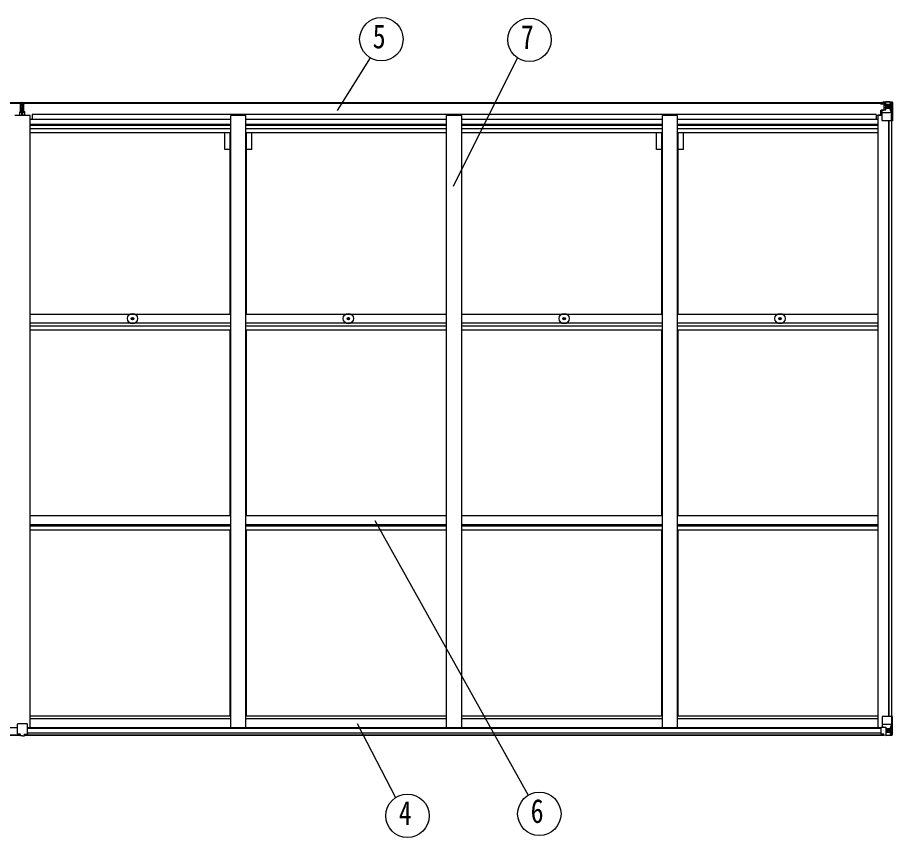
# Model space of a CAD drawing. Units: millimetres, scale not verified. Extents: x -12615 to 12615, y -8910 to 8910.
# Drawn here: x -3021 to -118, y -531 to 2188 of the extents above; entities that cross this region are included whole.
import ezdxf
from ezdxf.enums import TextEntityAlignment as Align

# ---------------------------------------------------------------- set-up
doc = ezdxf.new("R2010")
doc.units = ezdxf.units.MM
doc.header["$LTSCALE"] = 40
for name, color, linetype in [('0-4_YKK_13', 4, 'Continuous'), ('0-5_YKK_A1', 4, 'Continuous'), ('0-6_YKK_D', 6, 'Continuous')]:
    doc.layers.add(name, color=color, linetype=linetype)
doc.styles.add('ＭＳ ゴシック', font='')
doc.styles.get('ＭＳ ゴシック').set_extended_font_data('MS Gothic')

msp = doc.modelspace()

# ---------------------------------------------------------------- linework, layer by layer
at = {"layer": '0-4_YKK_13'}
for p, q in [((-3011.36, 1907.02), (-3006.52, 1907.32)), ((-3011.36, 1904.02), (-3011.36, 1907.02)), ((-3006.36, 1904.32), (-3011.36, 1904.02)), ((-3011.36, 1902.52), (-3011.36, 1904.02)), ((-3010.36, 1901.52), (-3006.36, 1901.52)), ((-3010.36, 1899.69), (-3010.36, 1901.52)), ((-3010.36, 1899.69), (-3006.36, 1899.62)), ((-3010.36, 1896.09), (-3010.36, 1899.69)), ((-3010.36, 1896.09), (-3006.36, 1896.02)), ((-3010.36, 1887.85), (-3010.36, 1896.09)), ((-3010.36, 1887.85), (-3006.36, 1887.82)), ((-3010.36, 1875.99), (-3010.36, 1887.85)), ((-3006.52, 1907.32), (-3004.86, 1907.42)), ((-3004.86, 1904.41), (-3006.36, 1904.32)), ((-3006.36, 1901.52), (-3006.36, 1904.32)), ((-3006.36, 1901.52), (-3006.36, 1890.81)), ((-3006.36, 1890.81), (-3003.36, 1890.81)), ((-3006.36, 1883.73), (-3006.36, 1890.81)), ((-3004.86, 1907.42), (-3004.86, 1904.41)), ((-2998.36, 1904.02), (-3004.86, 1904.41)), ((-3003.36, 1901.52), (-2999.36, 1901.52)), ((-3003.36, 1901.52), (-3003.36, 1890.81)), ((-3003.36, 1899.62), (-2999.36, 1899.62)), ((-3003.36, 1883.73), (-3003.36, 1890.81)), ((-2999.36, 1899.62), (-2999.36, 1901.52)), ((-2999.36, 1875.99), (-2999.36, 1887.82)), ((-2998.36, 1902.52), (-2998.36, 1904.02)), ((-158.11, 1903.72), (-158.11, 1904.72)), ((-157.11, 1903.72), (-158.11, 1903.72)), ((-158.11, 1903.72), (-158.11, 1902.15)), ((-158.11, 1902.04), (-158.11, 1902.15)), ((-157.11, 1904.72), (-157.11, 1903.72)), ((-152.11, 1903.72), (-157.11, 1903.72)), ((-151.91, 1907.22), (-153.6, 1906.79)), ((-152.11, 1902.11), (-152.11, 1903.72)), ((-152.11, 1902.11), (-142.11, 1902.02)), ((-151.91, 1907.22), (-151.61, 1907.22)), ((-151.61, 1907.22), (-151.61, 1906.79)), ((-150.11, 1903.98), (-142.11, 1903.98)), ((-150.11, 1903.95), (-142.11, 1903.95)), ((-146.61, 1909.42), (-140.11, 1909.02)), ((-146.61, 1908.53), (-146.61, 1909.42)), ((-140.11, 1908.13), (-146.61, 1908.53)), ((-146.61, 1908.02), (-146.61, 1908.53)), ((-146.61, 1908.02), (-146.61, 1907.61)), ((-146.61, 1907.61), (-141.61, 1907.52)), ((-146.61, 1907.61), (-146.61, 1906.79)), ((-145.61, 1881.92), (-145.61, 1901.88)), ((-141.72, 1901.65), (-145.61, 1901.65)), ((-145.61, 1898.02), (-141.61, 1898.02)), ((-145.61, 1889.82), (-141.61, 1889.82)), ((-142.11, 1903.98), (-142.11, 1902.02)), ((-142.11, 1902.95), (-141.61, 1902.95)), ((-142.11, 1901.86), (-142.11, 1902.02)), ((-142.11, 1902.02), (-142.11, 1902.02)), ((-141.61, 1903.31), (-140.11, 1903.31)), ((-141.61, 1899.78), (-140.11, 1899.78)), ((-140.11, 1882.92), (-140.11, 1909.02)), ((-140.11, 1908.9), (-128.11, 1908.12)), ((-139.11, 1899.78), (-140.11, 1899.78)), ((-128.11, 1899.78), (-140.11, 1899.78)), ((-133.59, 1892.58), (-133.59, 1891.62)), ((-125.78, 1899.72), (-128.11, 1899.78)), ((-128.02, 1908.11), (-120.1, 1907.64)), ((-125.78, 1886.25), (-125.78, 1899.72)), ((-124.93, 1903.23), (-122.19, 1906.9)), ((-120.96, 1906.67), (-120.96, 1906.6)), ((-120.96, 1846.02), (-120.96, 1906.6)), ((-119.05, 1907.73), (-119.05, 1907.73)), ((-119.05, 1907.69), (-119.05, 1907.72)), ((-118.11, 1906.73), (-118.11, 1906.69)), ((-3013.36, 1875.96), (-3006.36, 1876.02)), ((-3013.36, 1874.58), (-3006.36, 1874.52)), ((-3013.36, 1863.85), (-3013.36, 1874.08)), ((-3006.36, 1883.73), (-3003.36, 1883.73)), ((-3006.36, 1874.09), (-3006.36, 1883.73)), ((-3006.36, 1874.09), (-3003.36, 1874.09)), ((-3006.36, 1867.02), (-3006.36, 1874.09)), ((-3006.36, 1867.02), (-3003.36, 1867.02)), ((-3006.36, 1867.02), (-3006.36, 1863.85)), ((-3003.36, 1874.09), (-3003.36, 1883.73)), ((-2996.36, 1875.46), (-3003.36, 1875.52)), ((-3003.36, 1867.02), (-3003.36, 1874.09)), ((-3003.36, 1867.02), (-3003.36, 1863.85)), ((-2996.36, 1874.58), (-2996.36, 1875.46)), ((-2996.36, 1863.85), (-2996.36, 1874.08)), ((-172.61, 1865.1), (-152.11, 1865.1)), ((-156.61, 1880.89), (-155.61, 1880.9)), ((-156.61, 1865.1), (-156.61, 1880.89)), ((-155.61, 1879.16), (-156.61, 1879.17)), ((-156.61, 1869.02), (-152.11, 1869.02)), ((-151.57, 1880.93), (-155.61, 1880.9)), ((-152.11, 1847.02), (-152.11, 1880.12)), ((-128.11, 1872.69), (-152.11, 1872.69)), ((-140.94, 1882.66), (-151.29, 1881.01)), ((-151.29, 1880.37), (-140.94, 1882.03)), ((-151.29, 1881.01), (-151.29, 1880.37)), ((-141.61, 1886.22), (-140.11, 1886.22)), ((-140.94, 1882.03), (-140.94, 1882.66)), ((-128.11, 1886.22), (-140.11, 1886.22)), ((-128.11, 1886.22), (-125.78, 1886.25)), ((-128.11, 1886.22), (-128.11, 1886.22)), ((-121.5, 1872.9), (-128.11, 1872.69)), ((-121.5, 1872.9), (-125.64, 1884.98)), ((-120.96, 1846.02), (-151.11, 1846.02)), ((-2641.54, 1190.47), (-2640.43, 1190.49)), ((-2640.43, 1190.49), (-2639.91, 1190.59)), ((-2639.81, 1191.11), (-2639.91, 1190.59)), ((-2639.79, 1192.22), (-2639.81, 1191.11)), ((-2638.79, 1192.22), (-2638.77, 1191.11)), ((-2638.77, 1191.11), (-2638.67, 1190.59)), ((-2638.15, 1190.49), (-2638.67, 1190.59)), ((-2637.05, 1190.47), (-2638.15, 1190.49)), ((-1925.54, 1190.47), (-1924.43, 1190.49)), ((-1924.43, 1190.49), (-1923.91, 1190.59)), ((-1923.81, 1191.11), (-1923.91, 1190.59)), ((-1923.79, 1192.22), (-1923.81, 1191.11)), ((-1922.79, 1192.22), (-1922.77, 1191.11)), ((-1922.77, 1191.11), (-1922.67, 1190.59)), ((-1922.15, 1190.49), (-1922.67, 1190.59)), ((-1921.05, 1190.47), (-1922.15, 1190.49)), ((-1209.54, 1190.47), (-1208.43, 1190.49)), ((-1208.43, 1190.49), (-1207.91, 1190.59)), ((-1207.81, 1191.11), (-1207.91, 1190.59)), ((-1207.79, 1192.22), (-1207.81, 1191.11)), ((-1206.79, 1192.22), (-1206.77, 1191.11)), ((-1206.77, 1191.11), (-1206.67, 1190.59)), ((-1206.15, 1190.49), (-1206.67, 1190.59)), ((-1205.05, 1190.47), (-1206.15, 1190.49)), ((-493.54, 1190.47), (-492.43, 1190.49)), ((-492.43, 1190.49), (-491.91, 1190.59)), ((-491.81, 1191.11), (-491.91, 1190.59)), ((-491.79, 1192.22), (-491.81, 1191.11)), ((-490.79, 1192.22), (-490.77, 1191.11)), ((-490.77, 1191.11), (-490.67, 1190.59)), ((-490.15, 1190.49), (-490.67, 1190.59)), ((-489.05, 1190.47), (-490.15, 1190.49)), ((-2641.54, 1189.47), (-2640.43, 1189.46)), ((-2640.43, 1189.46), (-2639.91, 1189.35)), ((-2639.81, 1188.84), (-2639.91, 1189.35)), ((-2639.79, 1187.73), (-2639.81, 1188.84)), ((-2638.79, 1187.73), (-2638.77, 1188.84)), ((-2638.77, 1188.84), (-2638.67, 1189.35)), ((-2638.15, 1189.46), (-2638.67, 1189.35)), ((-2637.05, 1189.47), (-2638.15, 1189.46)), ((-1925.54, 1189.47), (-1924.43, 1189.46)), ((-1924.43, 1189.46), (-1923.91, 1189.35)), ((-1923.81, 1188.84), (-1923.91, 1189.35)), ((-1923.79, 1187.73), (-1923.81, 1188.84)), ((-1922.79, 1187.73), (-1922.77, 1188.84)), ((-1922.77, 1188.84), (-1922.67, 1189.35)), ((-1922.15, 1189.46), (-1922.67, 1189.35)), ((-1921.05, 1189.47), (-1922.15, 1189.46)), ((-1209.54, 1189.47), (-1208.43, 1189.46)), ((-1208.43, 1189.46), (-1207.91, 1189.35)), ((-1207.81, 1188.84), (-1207.91, 1189.35)), ((-1207.79, 1187.73), (-1207.81, 1188.84)), ((-1206.79, 1187.73), (-1206.77, 1188.84)), ((-1206.77, 1188.84), (-1206.67, 1189.35)), ((-1206.15, 1189.46), (-1206.67, 1189.35)), ((-1205.05, 1189.47), (-1206.15, 1189.46)), ((-493.54, 1189.47), (-492.43, 1189.46)), ((-492.43, 1189.46), (-491.91, 1189.35)), ((-491.81, 1188.84), (-491.91, 1189.35)), ((-491.79, 1187.73), (-491.81, 1188.84)), ((-490.79, 1187.73), (-490.77, 1188.84)), ((-490.77, 1188.84), (-490.67, 1189.35)), ((-490.15, 1189.46), (-490.67, 1189.35)), ((-489.05, 1189.47), (-490.15, 1189.46)), ((-152.43, -130.06), (-152.43, -163.16)), ((-118.43, -129.06), (-151.43, -129.06)), ((-121.27, -129.06), (-121.27, -189.64)), ((-118.43, -189.77), (-118.43, -129.06)), ((-3020.62, -187.32), (-3020.62, -155)), ((-2988.62, -154), (-3019.62, -154)), ((-2987.62, -187.32), (-2987.62, -155)), ((-156.93, -166.22), (-156.93, -186.37)), ((-146.93, -165.27), (-155.93, -165.31)), ((-128.43, -155.73), (-152.43, -155.73)), ((-151.6, -163.42), (-141.25, -165.07)), ((-151.6, -164.05), (-151.6, -163.42)), ((-143.95, -165.27), (-151.6, -164.05)), ((-140.43, -165.27), (-146.93, -165.27)), ((-141.25, -165.07), (-141.25, -165.27)), ((-140.43, -165.27), (-140.43, -192.06)), ((-140.43, -169.26), (-128.43, -169.26)), ((-121.82, -155.94), (-128.43, -155.73)), ((-128.43, -169.26), (-128.43, -169.26)), ((-128.43, -169.26), (-126.09, -169.29)), ((-126.09, -169.29), (-126.09, -182.76)), ((-121.82, -155.94), (-125.96, -168.03)), ((-3020.62, -187.32), (-3020.61, -187.36)), ((-3010.62, -188.09), (-3019.62, -188.03)), ((-2997.62, -188.09), (-2988.62, -188.03)), ((-2987.62, -187.32), (-2987.62, -187.36)), ((-155.93, -187.08), (-146.93, -187.14)), ((-146.93, -192.46), (-146.93, -186.51)), ((-128.43, -182.82), (-140.43, -182.82)), ((-140.43, -191.94), (-128.43, -191.16)), ((-132.95, -175.62), (-132.95, -174.66)), ((-126.09, -182.76), (-128.43, -182.82)), ((-128.34, -191.16), (-120.41, -190.68)), ((-125.24, -186.27), (-122.51, -189.94)), ((-121.27, -189.71), (-121.27, -189.64)), ((-119.37, -190.73), (-119.37, -190.77))]:
    msp.add_line(p, q, dxfattribs=at)
for points in [[(-3004.86, 1907.42), (-2998.36, 1907.02), (-2998.36, 1904.02)], [(-3003.36, 1896.02), (-2999.36, 1896.02), (-2999.36, 1899.62)], [(-3003.36, 1887.82), (-2999.36, 1887.82), (-2999.36, 1896.02)], [(-152.11, 1902.11), (-152.11, 1902.1), (-158.11, 1902.15)], [(-157.11, 1901.99), (-142.11, 1901.86), (-142.11, 1901.86)], [(-142.11, 1902.95), (-150.11, 1902.95), (-150.11, 1904.72)], [(-146.61, 1908.02), (-141.61, 1908.02), (-141.61, 1882.55)], [(-119.05, 1907.73), (-128.11, 1908.28), (-140.11, 1909.02)], [(-134.55, 1894.5), (-135.51, 1894.5), (-135.51, 1893.54), (-134.55, 1893.54)], [(-132.63, 1895.46), (-132.63, 1896.42), (-133.59, 1896.42), (-133.59, 1895.46)], [(-133.59, 1891.62), (-132.63, 1891.62), (-132.63, 1892.58)], [(-131.67, 1893.54), (-130.71, 1893.54), (-130.71, 1894.5), (-131.67, 1894.5)], [(-118.11, 1906.69), (-118.11, 1846.02), (-120.96, 1846.02)], [(-3006.36, 1875.52), (-3013.36, 1875.46), (-3013.36, 1875.96)], [(-3006.36, 1874.02), (-3013.36, 1874.08), (-3013.36, 1874.58), (-3013.36, 1875.46)], [(-3003.36, 1876.02), (-2996.36, 1875.96), (-2996.36, 1875.46)], [(-3003.36, 1874.52), (-2996.36, 1874.58), (-2996.36, 1874.08), (-3003.36, 1874.02)], [(-155.61, 1880.9), (-155.61, 1879.16), (-152.11, 1879.14)], [(-3004.12, -193.52), (-3010.62, -193.12), (-3010.62, -188.09)], [(-3004.12, -193.52), (-2997.62, -193.12), (-2997.62, -188.09)], [(-156.93, -186.37), (-156.92, -186.48), (-146.93, -186.51)], [(-119.37, -190.77), (-128.43, -191.32), (-146.93, -192.46)], [(-134.87, -176.58), (-135.83, -176.58), (-135.83, -177.54), (-134.87, -177.54)], [(-132.95, -174.66), (-133.91, -174.66), (-133.91, -175.62)], [(-133.91, -178.5), (-133.91, -179.46), (-132.95, -179.46), (-132.95, -178.5)], [(-131.99, -177.54), (-131.03, -177.54), (-131.03, -176.58), (-131.99, -176.58)]]:
    msp.add_lwpolyline(points, dxfattribs=at)
for centre, radius in [((-133.11, 1894.02), 5.3), ((-2639.29, 1189.97), 17), ((-2639.29, 1189.97), 4), ((-1923.29, 1189.97), 17), ((-1923.29, 1189.97), 4), ((-1207.29, 1189.97), 17), ((-1207.29, 1189.97), 4), ((-491.29, 1189.97), 17), ((-491.29, 1189.97), 4), ((-133.43, -177.06), 5.3)]:
    msp.add_circle(centre, radius, dxfattribs=at)
for centre, radius, start, end in [((-3010.36, 1902.52), 1, 180, 270), ((-2999.36, 1902.52), 1, 270, 0), ((-157.25, 1909.68), 7.69, 263.56574, 271.03001), ((-142.11, 1904.48), 0.5, 270.00309, 0.00198), ((-142.11, 1904.45), 0.5, 269.99891, 359.99891), ((-142.11, 1901.52), 0.5, 359.95536, 89.47105), ((-142.13, 1901.35), 0.513, 358.95293, 88.11972), ((-134.55, 1895.46), 0.96, 270, 0), ((-134.55, 1892.58), 0.96, 0, 90), ((-131.67, 1895.46), 0.96, 180, 270), ((-131.67, 1892.58), 0.96, 90, 180), ((-122.24, 1906.73), 1.28, 357.54105, 48.82169), ((-120.27, 1920.34), 12.7, 264.89689, 270.75534), ((-119.11, 1906.73), 0.999, 0.04917, 86.5576), ((-119.11, 1906.73), 1, 359.99921, 86.49983), ((-119.11, 1906.69), 0.999, 0.04917, 86.5576), ((-151.18, 1880.08), 0.937, 96.73234, 177.67791), ((-151.18, 1879.44), 0.937, 96.73234, 177.67791), ((-141.05, 1883.59), 0.937, 276.73234, 357.67791), ((-141.05, 1882.96), 0.937, 276.73234, 357.67791), ((-151.11, 1847.02), 1, 180, 270), ((-2639.29, 1189.97), 2.3, 167.44414, 192.55586), ((-2639.29, 1189.97), 2.3, 77.44414, 102.55586), ((-2639.29, 1189.97), 2.3, 347.44414, 12.55586), ((-1923.29, 1189.97), 2.3, 167.44414, 192.55586), ((-1923.29, 1189.97), 2.3, 77.44414, 102.55586), ((-1923.29, 1189.97), 2.3, 347.44414, 12.55586), ((-1207.29, 1189.97), 2.3, 167.44414, 192.55586), ((-1207.29, 1189.97), 2.3, 77.44414, 102.55586), ((-1207.29, 1189.97), 2.3, 347.44414, 12.55586), ((-491.29, 1189.97), 2.3, 167.44414, 192.55586), ((-491.29, 1189.97), 2.3, 77.44414, 102.55586), ((-491.29, 1189.97), 2.3, 347.44414, 12.55586), ((-2639.29, 1189.97), 2.3, 257.44414, 282.55586), ((-1923.29, 1189.97), 2.3, 257.44414, 282.55586), ((-1207.29, 1189.97), 2.3, 257.44414, 282.55586), ((-491.29, 1189.97), 2.3, 257.44414, 282.55586), ((-151.43, -130.06), 1, 90, 180), ((-3019.62, -155), 1, 90, 180), ((-2988.62, -155), 1, 0, 90), ((-151.49, -162.48), 0.937, 182.32209, 263.26766), ((-151.49, -163.12), 0.937, 182.32209, 263.26766), ((-141.36, -166), 0.937, 50.93398, 83.26766), ((-134.87, -175.62), 0.96, 270, 0), ((-134.87, -178.5), 0.96, 0, 90), ((-131.99, -175.62), 0.96, 180, 270), ((-131.99, -178.5), 0.96, 90, 180), ((-122.55, -189.77), 1.28, 311.17831, 2.45895), ((-120.58, -203.38), 12.7, 89.24466, 95.10311), ((-119.43, -189.73), 0.999, 273.4424, 359.95083), ((-119.43, -189.77), 0.999, 273.4424, 359.95083), ((-119.43, -189.77), 1, 273.50017, 0.00079)]:
    msp.add_arc(centre, radius, start, end, dxfattribs=at)
for centre, major_axis, ratio, start_param, end_param in [((-3006.34, 1904.32), (0.18, -2.99), 0.008711, 3.1415927, 4.7113235), ((-3178.23, 1893.81), (171.87, 10.52), 0.017422, 6.2821194, 6.2831848), ((-46.36, 1899.78), (-81.75, 0), 0.061163, 6.2824128, 6.2831853), ((-122.91, 1899.64), (-0.03, 5), 0.573921, 0.7672717, 1.551125), ((-121.24, 1904.71), (0.02, 3), 0.466854, 0.125683, 0.7596956), ((-121.05, 1907.81), (-2, 0.12), 0.060933, 2.0712557, 3.1453404), ((-320.05, 1920.04), (-201, 12.36), 0.060933, 3.1453404, 3.145839), ((-124.38, 1886.27), (0, 3), 0.468246, 1.5772882, 2.0127935), ((-122.22, 1875.25), (-0.85, 2.32), 0.403757, 3.0087805, 3.9744392), ((-155.93, -166.21), (-1, -0.021), 0.906239, 4.6936843, 6.2644806), ((-124.69, -169.31), (0, -3), 0.468246, 4.2703918, 4.7058971), ((-122.54, -158.29), (-0.85, -2.32), 0.403757, 2.3087461, 3.2744049), ((-3019.62, -187.33), (1, -0.012), 0.707053, 3.2044821, 4.7211143), ((-2988.62, -187.33), (-1, -0.012), 0.707053, 1.562071, 3.0787032), ((-155.93, -186.38), (-1, 0.012), 0.707053, 0.1587743, 1.5795216), ((-46.68, -182.82), (-81.75, 0), 0.061163, 0, 0.0007725), ((-123.22, -182.68), (-0.03, -5), 0.573921, 4.7320603, 5.5159136), ((-121.56, -187.75), (0.02, -3), 0.466854, 5.5234897, 6.1575023), ((-121.37, -190.85), (-2, -0.12), 0.060933, 3.1378449, 4.2119296), ((-320.37, -203.08), (-201, -12.36), 0.060933, 3.1373463, 3.1378449)]:
    msp.add_ellipse(centre, major_axis=major_axis, ratio=ratio, start_param=start_param, end_param=end_param, dxfattribs=at)
at = {"layer": '0-5_YKK_A1'}
for p, q in [((-5866.61, 1906.79), (-3011.36, 1906.79)), ((-5866.6, 1904.72), (-3011.36, 1904.72)), ((-2998.36, 1906.79), (-141.61, 1906.79)), ((-2998.36, 1904.72), (-141.61, 1904.72)), ((-2979.11, 1863.85), (-3029.12, 1863.85)), ((-2979.11, -165.41), (-2979.11, 1863.85)), ((-172.61, 1866.52), (-2971.61, 1866.52)), ((-2971.61, 1866.52), (-2971.61, 1851.45)), ((-2313.11, -165.41), (-2313.11, 1863.85)), ((-2263.11, 1863.85), (-2313.11, 1863.85)), ((-2263.11, -165.41), (-2263.11, 1863.85)), ((-1597.12, -165.41), (-1597.12, 1863.85)), ((-1547.11, 1863.85), (-1597.12, 1863.85)), ((-1547.11, -165.41), (-1547.11, 1863.85)), ((-881.11, -165.41), (-881.11, 1863.85)), ((-831.11, 1863.85), (-881.11, 1863.85)), ((-831.11, -165.41), (-831.11, 1863.85)), ((-172.61, 1866.52), (-172.61, 1851.45)), ((-165.11, -165.41), (-165.11, 1864.49)), ((-152.11, 1864.49), (-165.11, 1864.49)), ((-2979.11, 1851.45), (-2313.11, 1851.45)), ((-2979.11, 1835.01), (-2313.11, 1835.01)), ((-2979.11, 1831.22), (-2313.11, 1831.22)), ((-2263.11, 1851.45), (-1597.12, 1851.45)), ((-2263.11, 1835.01), (-1597.12, 1835.01)), ((-2263.11, 1831.22), (-1597.12, 1831.22)), ((-1547.11, 1851.45), (-881.11, 1851.45)), ((-1547.11, 1835.01), (-881.11, 1835.01)), ((-1547.11, 1831.22), (-881.11, 1831.22)), ((-831.11, 1851.45), (-165.11, 1851.45)), ((-831.11, 1835.01), (-165.11, 1835.01)), ((-831.11, 1831.22), (-165.11, 1831.22)), ((-129.81, -129.06), (-129.81, 1846.02)), ((-129.11, -129.06), (-129.11, 1846.02)), ((-120.11, -129.06), (-120.11, 1846.02)), ((-2979.11, 1819.88), (-2313.11, 1819.88)), ((-2979.11, 1807.06), (-2313.11, 1807.06)), ((-2333.31, 1750.79), (-2333.31, 1807.06)), ((-2315.62, 1204.5), (-2315.62, 1807.06)), ((-2263.11, 1819.88), (-1597.12, 1819.88)), ((-2263.11, 1807.06), (-1597.12, 1807.06)), ((-2260.62, 1204.5), (-2260.62, 1807.06)), ((-2242.91, 1750.79), (-2242.91, 1807.06)), ((-1547.11, 1819.88), (-881.11, 1819.88)), ((-1547.11, 1807.06), (-881.11, 1807.06)), ((-901.31, 1750.79), (-901.31, 1807.06)), ((-883.62, 1204.5), (-883.62, 1807.06)), ((-831.11, 1819.88), (-165.11, 1819.88)), ((-831.11, 1807.06), (-165.11, 1807.06)), ((-828.62, 1204.5), (-828.62, 1807.06)), ((-810.91, 1750.79), (-810.91, 1807.06)), ((-2315.62, 1750.79), (-2333.31, 1750.79)), ((-2242.91, 1750.79), (-2260.62, 1750.79)), ((-883.62, 1750.79), (-901.31, 1750.79)), ((-810.91, 1750.79), (-828.62, 1750.79)), ((-2979.11, 1204.5), (-2313.12, 1204.5)), ((-2263.11, 1204.5), (-1597.12, 1204.5)), ((-1547.11, 1204.5), (-881.12, 1204.5)), ((-831.11, 1204.5), (-165.12, 1204.5)), ((-2979.11, 1175.45), (-2313.12, 1175.45)), ((-2979.11, 1165.72), (-2313.12, 1165.72)), ((-2263.11, 1175.45), (-1597.12, 1175.45)), ((-2263.11, 1165.72), (-1597.12, 1165.72)), ((-1547.11, 1175.45), (-881.12, 1175.45)), ((-1547.11, 1165.72), (-881.12, 1165.72)), ((-831.11, 1175.45), (-165.12, 1175.45)), ((-831.11, 1165.72), (-165.12, 1165.72)), ((-2979.11, 1152.87), (-2313.12, 1152.87)), ((-2315.62, 537.03), (-2315.62, 1152.87)), ((-2263.11, 1152.87), (-1597.12, 1152.87)), ((-2260.62, 537.03), (-2260.62, 1152.87)), ((-1547.11, 1152.87), (-881.12, 1152.87)), ((-883.62, 537.03), (-883.62, 1152.87)), ((-831.11, 1152.87), (-165.12, 1152.87)), ((-828.62, 537.03), (-828.62, 1152.87)), ((-2979.11, 537.03), (-2313.12, 537.03)), ((-2263.11, 537.03), (-1597.12, 537.03)), ((-1547.11, 537.03), (-881.12, 537.03)), ((-831.11, 537.03), (-165.12, 537.03)), ((-2979.11, 507.29), (-2313.12, 507.29)), ((-2979.11, 502.86), (-2313.12, 502.86)), ((-2263.11, 507.29), (-1597.12, 507.29)), ((-2263.11, 502.86), (-1597.12, 502.86)), ((-1547.11, 507.29), (-881.12, 507.29)), ((-1547.11, 502.86), (-881.12, 502.86)), ((-831.11, 507.29), (-165.12, 507.29)), ((-831.11, 502.86), (-165.12, 502.86)), ((-2979.11, 489.85), (-2313.12, 489.85)), ((-2315.62, -128.17), (-2315.62, 489.85)), ((-2263.11, 489.85), (-1597.12, 489.85)), ((-2260.62, -128.17), (-2260.62, 489.85)), ((-1547.11, 489.85), (-881.12, 489.85)), ((-883.62, -128.17), (-883.62, 489.85)), ((-831.11, 489.85), (-165.12, 489.85)), ((-828.62, -128.17), (-828.62, 489.85)), ((-2313.11, -128.17), (-2979.11, -128.17)), ((-2313.11, -137.3), (-2979.11, -137.3)), ((-1597.11, -128.17), (-2263.11, -128.17)), ((-1597.12, -137.3), (-2263.11, -137.3)), ((-881.11, -128.17), (-1547.11, -128.17)), ((-881.11, -137.3), (-1547.11, -137.3)), ((-165.11, -128.17), (-831.11, -128.17)), ((-165.38, -137.3), (-831.11, -137.3)), ((-5851.84, -165.41), (-3020.39, -165.41)), ((-2987.84, -165.41), (-156.39, -165.41)), ((-2987.3, -167.76), (-156.93, -167.76)), ((-5861.3, -189.91), (-3010.93, -189.91)), ((-5861.3, -190.86), (-3010.93, -190.86)), ((-2997.3, -189.91), (-146.93, -189.91)), ((-2997.3, -190.86), (-146.93, -190.86)), ((-2987.3, -183.42), (-156.93, -183.42))]:
    msp.add_line(p, q, dxfattribs=at)
at = {"layer": '0-6_YKK_D'}
for p, q in [((-1959.51, 1880.27), (-1850.3, 2054.32)), ((-1574.55, 1628.59), (-1361.6, 2054.25)), ((-1835.84, 520.91), (-1327.23, -390.56)), ((-1893.56, -152.64), (-1766.39, -398.03))]:
    msp.add_line(p, q, dxfattribs=at)
for centre in [(-1813.77, 2116.37), (-1322.32, 2114.59), (-1727.32, -458.51), (-1289.68, -451.99)]:
    msp.add_circle(centre, 72, dxfattribs=at)

# ---------------------------------------------------------------- texts
at = {"layer": '0-6_YKK_D', "style": 'ＭＳ ゴシック', "width": 0.8}
for s, p in [('5', (-1842.57, 2062.37)), ('7', (-1351.12, 2060.59)), ('6', (-1318.48, -505.99)), ('4', (-1756.12, -512.51))]:
    msp.add_text(s, height=79.18, dxfattribs=at).set_placement(p, align=Align.BOTTOM_LEFT)

doc.saveas('drawing.dxf')
